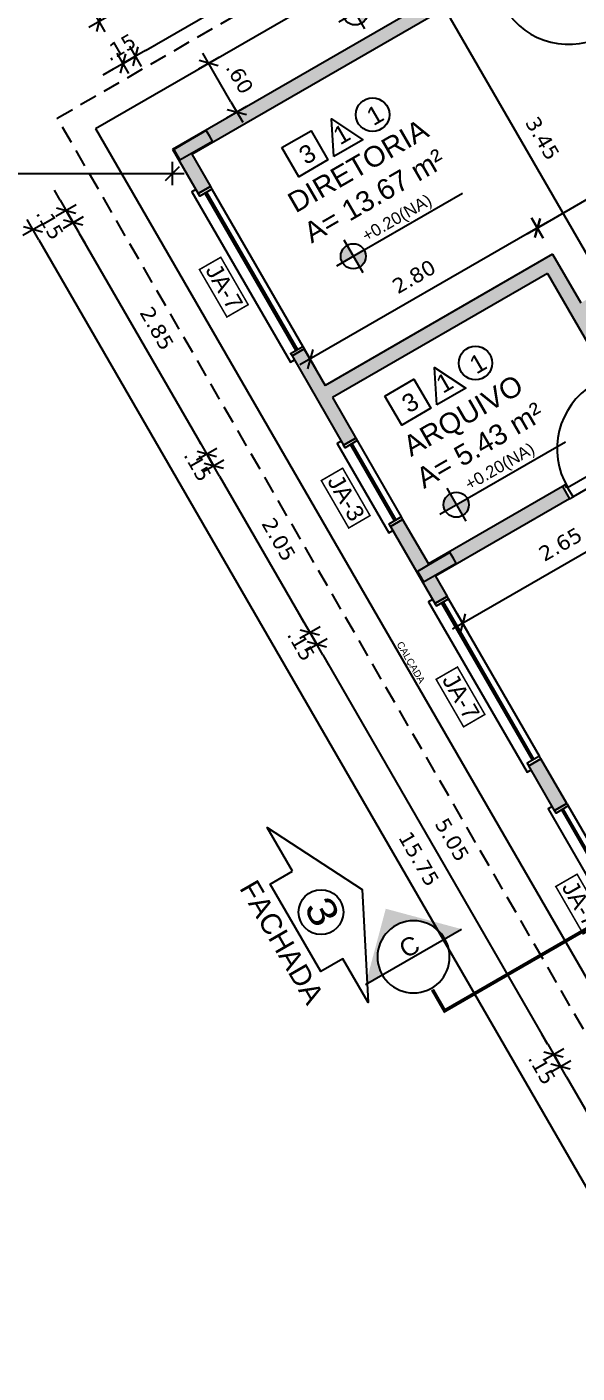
# Model space of a CAD drawing. Header units: millimetres. Extents: x 276 to 399, y 18 to 110.
# Drawn here: x 319.79 to 325.66, y 64.78 to 79.15 of the extents above; entities that cross this region are included whole.
import ezdxf

# ---------------------------------------------------------------- set-up
doc = ezdxf.new("R2010")
doc.units = ezdxf.units.MM
doc.header["$LTSCALE"] = 0.005
doc.header["$PDMODE"] = 3
for name, pattern in [('DASHDOT', [25.4, 12.7, -6.35, 0, -6.35]), ('HIDDEN', [9.525, 6.35, -3.175]), ('TRACEJADO_G', [0.375, 0.25, -0.125])]:
    doc.linetypes.add(name, pattern=pattern)
doc.layers.get('0').update_dxf_attribs({"linetype": 'CONTINUOUS'})
doc.layers.get('Defpoints').update_dxf_attribs({"linetype": 'CONTINUOUS'})
for name, color, linetype in [('A-PARED', 5, 'CONTINUOUS'), ('A-PAREDE', 5, 'CONTINUOUS'), ('A-PISOS-CTEL', 2, 'TRACEJADO_G'), ('A-PORTA', 3, 'CONTINUOUS'), ('A-SOLEIRA', 251, 'CONTINUOUS'), ('AR-TXT', 1, 'CONTINUOUS'), ('AR-VEGETAÇÃO_árvores', 96, 'HIDDEN'), ('ARQ-CTA-1_100', 1, 'CONTINUOUS'), ('ARQ-ESQ-VISTA1', 2, 'CONTINUOUS'), ('ARQ-PISO-005', 13, 'CONTINUOUS'), ('ARQ-SMB-1_075', 1, 'CONTINUOUS'), ('ARQ-SMB-1_100', 1, 'CONTINUOUS'), ('ARQ-TXT-1_050', 2, 'CONTINUOUS'), ('ARQ-TXT-1_100', 2, 'CONTINUOUS')]:
    doc.layers.add(name, color=color, linetype=linetype)
doc.styles.add('A20', font='arial.ttf', dxfattribs={"height": 0.2})
doc.styles.add('A26', font='arial.ttf', dxfattribs={"height": 0.26})
doc.styles.add('ESC-50-A20', font='arial.ttf', dxfattribs={"height": 0.1})
doc.styles.add('FNDE Texto Cota 0100', font='verdana.ttf', dxfattribs={"height": 0.16})
doc.dimstyles.new('FNDE 1-0100', dxfattribs={"dimscale": 2.5, "dimtxt": 0.16, "dimasz": 0.05, "dimexe": 0.15, "dimexo": 0.15, "dimgap": 0.05, "dimtad": 1, "dimzin": 4, "dimdsep": 46, "dimtxsty": 'FNDE Texto Cota 0100', "dimblk": 'tic', "dimcen": 0.15, "dimdle": 0.15, "dimse1": 1, "dimse2": 1, "dimclrd": 251, "dimclre": 251, "dimclrt": 256, "dimaunit": 1, "dimadec": 3, "dimazin": 0, "dimtfac": 1, "dimtix": 1, "dimtmove": 2, "dimatfit": 3, "dimldrblk": 'tic', "dimfxl": 0.15, "dimtvp": 1, "dimtolj": 1, "dimtzin": 0, "dimarcsym": 0})

# ---------------------------------------------------------------- blocks, each defined once
blk = doc.blocks.new('tic')
at = {"color": 251}
for p, q in [((-1, 0), (1, 0)), ((0, -1), (0, 1))]:
    blk.add_line(p, q, dxfattribs=at)
blk.add_line((-0.6, -0.6), (0.6, 0.6))
blk = doc.blocks.new('*D27')
at = {"layer": 'ARQ-CTA-1_100', "color": 251, "lineweight": -2, "ltscale": 0.1, "transparency": 16777216}
blk.add_line((325.907, 76.468), (324.307, 79.239), dxfattribs=at)
at = {"layer": 'Defpoints', "color": 0, "ltscale": 0.1, "transparency": 16777216}
for p in [(324.245, 79.348), (324.399, 79.437, -1.89), (326.124, 76.449, -1.89)]:
    blk.add_point(p, dxfattribs=at)
at = {"layer": 'ARQ-CTA-1_100', "color": 251, "lineweight": -2, "ltscale": 0.1, "transparency": 16777216, "xscale": 0.125, "yscale": 0.125, "zscale": 0.125}
for p, rotation in [((324.245, 79.348), 120.0000000000226), ((325.97, 76.36), 300.0000000000226)]:
    blk.add_blockref('tic', p, dxfattribs=dict(at, rotation=rotation))
at = {"layer": 'ARQ-CTA-1_100', "ltscale": 0.1, "transparency": 16777216, "insert": (325.288, 77.958), "char_height": 0.16, "attachment_point": 5, "rotation": 300, "style": 'FNDE Texto Cota 0100'}
blk.add_mtext('\\A1;3.45', dxfattribs=at)
blk = doc.blocks.new('*D28')
at = {"layer": 'ARQ-CTA-1_100', "color": 251, "lineweight": -2, "ltscale": 0.1, "transparency": 16777216}
for p, q in [((326.555, 77.764), (326.485, 77.724)), ((325.342, 77.064), (325.875, 77.372))]:
    blk.add_line(p, q, dxfattribs=at)
at = {"layer": 'Defpoints', "color": 0, "ltscale": 0.1, "transparency": 16777216}
for p in [(326.565, 77.997, -1.89), (325.234, 77.002), (325.396, 76.721, -1.89)]:
    blk.add_point(p, dxfattribs=at)
at = {"layer": 'ARQ-CTA-1_100', "color": 251, "lineweight": -2, "ltscale": 0.1, "transparency": 16777216, "xscale": 0.125, "yscale": 0.125, "zscale": 0.125}
for p, rotation in [((326.663, 77.827), 30.00000000001956), ((325.234, 77.002), 210.0000000000196)]:
    blk.add_blockref('tic', p, dxfattribs=dict(at, rotation=rotation))
at = {"layer": 'ARQ-CTA-1_100', "ltscale": 0.1, "transparency": 16777216, "insert": (326.18, 77.548), "char_height": 0.16, "attachment_point": 5, "rotation": 30, "style": 'FNDE Texto Cota 0100'}
blk.add_mtext('\\A1;1.65', dxfattribs=at)
blk = doc.blocks.new('*D29')
at = {"layer": 'ARQ-CTA-1_100', "color": 251, "lineweight": -2, "ltscale": 0.1, "transparency": 16777216}
blk.add_line((325.126, 76.939), (322.917, 75.664), dxfattribs=at)
at = {"layer": 'Defpoints', "color": 0, "ltscale": 0.1, "transparency": 16777216}
for p in [(325.396, 76.721, -1.89), (322.809, 75.602), (322.971, 75.321, -1.89)]:
    blk.add_point(p, dxfattribs=at)
at = {"layer": 'ARQ-CTA-1_100', "color": 251, "lineweight": -2, "ltscale": 0.1, "transparency": 16777216, "xscale": 0.125, "yscale": 0.125, "zscale": 0.125}
for p, rotation in [((325.234, 77.002), 30.00000000001956), ((322.809, 75.602), 210.0000000000196)]:
    blk.add_blockref('tic', p, dxfattribs=dict(at, rotation=rotation))
at = {"layer": 'ARQ-CTA-1_100', "ltscale": 0.1, "transparency": 16777216, "insert": (323.917, 76.482), "char_height": 0.16, "attachment_point": 5, "rotation": 30, "style": 'FNDE Texto Cota 0100'}
blk.add_mtext('\\A1;2.80', dxfattribs=at)
blk = doc.blocks.new('*D30')
at = {"layer": 'ARQ-CTA-1_100', "color": 251, "lineweight": -2, "ltscale": 0.1, "transparency": 16777216}
for p, q in [((321.052, 78.895), (321.16, 78.958)), ((320.814, 78.758), (320.944, 78.833)), ((320.706, 78.695), (320.597, 78.633))]:
    blk.add_line(p, q, dxfattribs=at)
at = {"layer": 'Defpoints', "color": 0, "ltscale": 0.1, "transparency": 16777216}
for p in [(320.944, 78.833), (321.341, 77.844, -1.89), (321.546, 77.789, -1.89)]:
    blk.add_point(p, dxfattribs=at)
at = {"layer": 'ARQ-CTA-1_100', "color": 251, "lineweight": -2, "ltscale": 0.1, "transparency": 16777216, "xscale": 0.125, "yscale": 0.125, "zscale": 0.125}
for p, rotation in [((320.814, 78.758), 30.00000000001956), ((320.944, 78.833), 210.0000000000196)]:
    blk.add_blockref('tic', p, dxfattribs=dict(at, rotation=rotation))
at = {"layer": 'ARQ-CTA-1_100', "ltscale": 0.1, "transparency": 16777216, "insert": (320.78, 78.931), "char_height": 0.16, "attachment_point": 5, "rotation": 30, "style": 'FNDE Texto Cota 0100'}
blk.add_mtext('\\A1;.15', dxfattribs=at)
blk = doc.blocks.new('*D31')
at = {"layer": 'ARQ-CTA-1_100', "color": 251, "lineweight": -2, "ltscale": 0.1, "transparency": 16777216}
blk.add_line((321.052, 78.895), (324.689, 80.995), dxfattribs=at)
at = {"layer": 'Defpoints', "color": 0, "ltscale": 0.1, "transparency": 16777216}
for p in [(324.797, 81.058), (325.4, 80.014, -1.89), (321.546, 77.789, -1.89)]:
    blk.add_point(p, dxfattribs=at)
at = {"layer": 'ARQ-CTA-1_100', "color": 251, "lineweight": -2, "ltscale": 0.1, "transparency": 16777216, "xscale": 0.125, "yscale": 0.125, "zscale": 0.125}
for p, rotation in [((324.797, 81.058), 30.00000000001956), ((320.944, 78.833), 210.0000000000196)]:
    blk.add_blockref('tic', p, dxfattribs=dict(at, rotation=rotation))
at = {"layer": 'ARQ-CTA-1_100', "ltscale": 0.1, "transparency": 16777216, "insert": (322.767, 80.124), "char_height": 0.16, "attachment_point": 5, "rotation": 30, "style": 'FNDE Texto Cota 0100'}
blk.add_mtext('\\A1;4.45', dxfattribs=at)
blk = doc.blocks.new('*D35')
at = {"layer": 'ARQ-CTA-1_100', "color": 251, "lineweight": -2, "ltscale": 0.1, "transparency": 16777216}
blk.add_line((320.665, 79.264), (325.905, 82.289), dxfattribs=at)
at = {"layer": 'Defpoints', "color": 0, "ltscale": 0.1, "transparency": 16777216}
for p in [(326.013, 82.352), (326.804, 80.981, -1.89), (321.349, 77.831, -1.89)]:
    blk.add_point(p, dxfattribs=at)
at = {"layer": 'ARQ-CTA-1_100', "color": 251, "lineweight": -2, "ltscale": 0.1, "transparency": 16777216, "xscale": 0.125, "yscale": 0.125, "zscale": 0.125}
for p, rotation in [((326.013, 82.352), 30.00000000001956), ((320.557, 79.202), 210.0000000000196)]:
    blk.add_blockref('tic', p, dxfattribs=dict(at, rotation=rotation))
at = {"layer": 'ARQ-CTA-1_100', "ltscale": 0.1, "transparency": 16777216, "insert": (323.181, 80.957), "char_height": 0.16, "attachment_point": 5, "rotation": 30, "style": 'FNDE Texto Cota 0100'}
blk.add_mtext('\\A1;6.30', dxfattribs=at)
blk = doc.blocks.new('*D36')
at = {"layer": 'ARQ-CTA-1_100', "color": 251, "lineweight": -2, "ltscale": 0.1, "transparency": 16777216}
blk.add_line((326.623, 74.045), (324.545, 72.845), dxfattribs=at)
at = {"layer": 'Defpoints', "color": 0, "ltscale": 0.1, "transparency": 16777216}
for p in [(326.441, 74.611, -1.89), (324.146, 73.286, -1.89), (324.436, 72.783)]:
    blk.add_point(p, dxfattribs=at)
at = {"layer": 'ARQ-CTA-1_100', "color": 251, "lineweight": -2, "ltscale": 0.1, "transparency": 16777216, "xscale": 0.125, "yscale": 0.125, "zscale": 0.125}
for p, rotation in [((326.731, 74.108), 30.00000000001956), ((324.436, 72.783), 210.0000000000196)]:
    blk.add_blockref('tic', p, dxfattribs=dict(at, rotation=rotation))
at = {"layer": 'ARQ-CTA-1_100', "ltscale": 0.1, "transparency": 16777216, "insert": (325.48, 73.626), "char_height": 0.16, "attachment_point": 5, "rotation": 30, "style": 'FNDE Texto Cota 0100'}
blk.add_mtext('\\A1;2.65', dxfattribs=at)
blk = doc.blocks.new('*D38')
at = {"layer": 'ARQ-CTA-1_100', "color": 251, "lineweight": -2, "ltscale": 0.1, "transparency": 16777216}
for p, q in [((320.143, 77.297), (320.081, 77.405)), ((320.206, 77.189), (320.281, 77.059)), ((320.343, 76.951), (320.406, 76.843))]:
    blk.add_line(p, q, dxfattribs=at)
at = {"layer": 'Defpoints', "color": 0, "ltscale": 0.1, "transparency": 16777216}
for p in [(321.341, 77.844, -1.89), (321.416, 77.714, -1.89), (320.281, 77.059)]:
    blk.add_point(p, dxfattribs=at)
at = {"layer": 'ARQ-CTA-1_100', "color": 251, "lineweight": -2, "ltscale": 0.1, "transparency": 16777216, "xscale": 0.125, "yscale": 0.125, "zscale": 0.125}
for p, rotation in [((320.206, 77.189), 300.0000000000226), ((320.281, 77.059), 120.0000000000226)]:
    blk.add_blockref('tic', p, dxfattribs=dict(at, rotation=rotation))
at = {"layer": 'ARQ-CTA-1_100', "ltscale": 0.1, "transparency": 16777216, "insert": (320.033, 77.047), "char_height": 0.16, "attachment_point": 5, "rotation": 300, "style": 'FNDE Texto Cota 0100'}
blk.add_mtext('\\A1;.15', dxfattribs=at)
blk = doc.blocks.new('*D39')
at = {"layer": 'ARQ-CTA-1_100', "color": 251, "lineweight": -2, "ltscale": 0.1, "transparency": 16777216}
blk.add_line((320.343, 76.951), (321.643, 74.699), dxfattribs=at)
at = {"layer": 'Defpoints', "color": 0, "ltscale": 0.1, "transparency": 16777216}
for p in [(321.248, 77.617, -1.89), (322.971, 75.321, -1.89), (321.706, 74.591)]:
    blk.add_point(p, dxfattribs=at)
at = {"layer": 'ARQ-CTA-1_100', "color": 251, "lineweight": -2, "ltscale": 0.1, "transparency": 16777216, "xscale": 0.125, "yscale": 0.125, "zscale": 0.125}
for p, rotation in [((320.281, 77.059), 120.0000000000226), ((321.706, 74.591), 300.0000000000226)]:
    blk.add_blockref('tic', p, dxfattribs=dict(at, rotation=rotation))
at = {"layer": 'ARQ-CTA-1_100', "ltscale": 0.1, "transparency": 16777216, "insert": (321.174, 75.929), "char_height": 0.16, "attachment_point": 5, "rotation": 300, "style": 'FNDE Texto Cota 0100'}
blk.add_mtext('\\A1;2.85', dxfattribs=at)
blk = doc.blocks.new('*D40')
at = {"layer": 'ARQ-CTA-1_100', "color": 251, "lineweight": -2, "ltscale": 0.1, "transparency": 16777216}
for p, q in [((321.643, 74.699), (321.581, 74.807)), ((321.706, 74.591), (321.781, 74.461)), ((321.843, 74.353), (321.906, 74.244))]:
    blk.add_line(p, q, dxfattribs=at)
at = {"layer": 'Defpoints', "color": 0, "ltscale": 0.1, "transparency": 16777216}
for p in [(322.803, 75.224, -1.89), (323.046, 75.191, -1.89), (321.781, 74.461)]:
    blk.add_point(p, dxfattribs=at)
at = {"layer": 'ARQ-CTA-1_100', "color": 251, "lineweight": -2, "ltscale": 0.1, "transparency": 16777216, "xscale": 0.125, "yscale": 0.125, "zscale": 0.125}
for p, rotation in [((321.706, 74.591), 300.0000000000226), ((321.781, 74.461), 120.0000000000226)]:
    blk.add_blockref('tic', p, dxfattribs=dict(at, rotation=rotation))
at = {"layer": 'ARQ-CTA-1_100', "ltscale": 0.1, "transparency": 16777216, "insert": (321.609, 74.467), "char_height": 0.16, "attachment_point": 5, "rotation": 300, "style": 'FNDE Texto Cota 0100'}
blk.add_mtext('\\A1;.15', dxfattribs=at)
blk = doc.blocks.new('*D41')
at = {"layer": 'ARQ-CTA-1_100', "color": 251, "lineweight": -2, "ltscale": 0.1, "transparency": 16777216}
blk.add_line((321.843, 74.353), (322.743, 72.794), dxfattribs=at)
at = {"layer": 'Defpoints', "color": 0, "ltscale": 0.1, "transparency": 16777216}
for p in [(322.878, 75.094, -1.89), (323.941, 73.341, -1.89), (322.806, 72.686)]:
    blk.add_point(p, dxfattribs=at)
at = {"layer": 'ARQ-CTA-1_100', "color": 251, "lineweight": -2, "ltscale": 0.1, "transparency": 16777216, "xscale": 0.125, "yscale": 0.125, "zscale": 0.125}
for p, rotation in [((321.781, 74.461), 120.0000000000226), ((322.806, 72.686), 300.0000000000226)]:
    blk.add_blockref('tic', p, dxfattribs=dict(at, rotation=rotation))
at = {"layer": 'ARQ-CTA-1_100', "ltscale": 0.1, "transparency": 16777216, "insert": (322.474, 73.677), "char_height": 0.16, "attachment_point": 5, "rotation": 300, "style": 'FNDE Texto Cota 0100'}
blk.add_mtext('\\A1;2.05', dxfattribs=at)
blk = doc.blocks.new('*D42')
at = {"layer": 'ARQ-CTA-1_100', "color": 251, "lineweight": -2, "ltscale": 0.1, "transparency": 16777216}
for p, q in [((322.743, 72.794), (322.681, 72.902)), ((322.806, 72.686), (322.881, 72.556)), ((322.943, 72.447), (323.006, 72.339))]:
    blk.add_line(p, q, dxfattribs=at)
at = {"layer": 'Defpoints', "color": 0, "ltscale": 0.1, "transparency": 16777216}
for p in [(323.941, 73.341, -1.89), (324.016, 73.211, -1.89), (322.881, 72.556)]:
    blk.add_point(p, dxfattribs=at)
at = {"layer": 'ARQ-CTA-1_100', "color": 251, "lineweight": -2, "ltscale": 0.1, "transparency": 16777216, "xscale": 0.125, "yscale": 0.125, "zscale": 0.125}
for p, rotation in [((322.806, 72.686), 300.0000000000226), ((322.881, 72.556), 120.0000000000226)]:
    blk.add_blockref('tic', p, dxfattribs=dict(at, rotation=rotation))
at = {"layer": 'ARQ-CTA-1_100', "ltscale": 0.1, "transparency": 16777216, "insert": (322.713, 72.551), "char_height": 0.16, "attachment_point": 5, "rotation": 300, "style": 'FNDE Texto Cota 0100'}
blk.add_mtext('\\A1;.15', dxfattribs=at)
blk = doc.blocks.new('*D43')
at = {"layer": 'ARQ-CTA-1_100', "color": 251, "lineweight": -2, "ltscale": 0.1, "transparency": 16777216}
blk.add_line((322.943, 72.447), (325.343, 68.291), dxfattribs=at)
at = {"layer": 'Defpoints', "color": 0, "ltscale": 0.1, "transparency": 16777216}
for p in [(323.848, 73.114, -1.89), (326.541, 68.838, -1.89), (325.406, 68.182)]:
    blk.add_point(p, dxfattribs=at)
at = {"layer": 'ARQ-CTA-1_100', "color": 251, "lineweight": -2, "ltscale": 0.1, "transparency": 16777216, "xscale": 0.125, "yscale": 0.125, "zscale": 0.125}
for p, rotation in [((322.881, 72.556), 120.0000000000226), ((325.406, 68.182), 300.0000000000226)]:
    blk.add_blockref('tic', p, dxfattribs=dict(at, rotation=rotation))
at = {"layer": 'ARQ-CTA-1_100', "ltscale": 0.1, "transparency": 16777216, "insert": (324.324, 70.473), "char_height": 0.16, "attachment_point": 5, "rotation": 300, "style": 'FNDE Texto Cota 0100'}
blk.add_mtext('\\A1;5.05', dxfattribs=at)
blk = doc.blocks.new('*D44')
at = {"layer": 'ARQ-CTA-1_100', "color": 251, "lineweight": -2, "ltscale": 0.1, "transparency": 16777216}
for p, q in [((325.343, 68.291), (325.281, 68.399)), ((325.406, 68.182), (325.481, 68.052)), ((325.543, 67.944), (325.606, 67.836))]:
    blk.add_line(p, q, dxfattribs=at)
at = {"layer": 'Defpoints', "color": 0, "ltscale": 0.1, "transparency": 16777216}
for p in [(326.541, 68.838, -1.89), (326.616, 68.708, -1.89), (325.481, 68.052)]:
    blk.add_point(p, dxfattribs=at)
at = {"layer": 'ARQ-CTA-1_100', "color": 251, "lineweight": -2, "ltscale": 0.1, "transparency": 16777216, "xscale": 0.125, "yscale": 0.125, "zscale": 0.125}
for p, rotation in [((325.406, 68.182), 300.0000000000226), ((325.481, 68.052), 120.0000000000226)]:
    blk.add_blockref('tic', p, dxfattribs=dict(at, rotation=rotation))
at = {"layer": 'ARQ-CTA-1_100', "ltscale": 0.1, "transparency": 16777216, "insert": (325.282, 68.03), "char_height": 0.16, "attachment_point": 5, "rotation": 300, "style": 'FNDE Texto Cota 0100'}
blk.add_mtext('\\A1;.15', dxfattribs=at)
blk = doc.blocks.new('*D45')
at = {"layer": 'ARQ-CTA-1_100', "color": 251, "lineweight": -2, "ltscale": 0.1, "transparency": 16777216}
blk.add_line((325.543, 67.944), (326.243, 66.732), dxfattribs=at)
at = {"layer": 'Defpoints', "color": 0, "ltscale": 0.1, "transparency": 16777216}
for p in [(326.448, 68.611, -1.89), (327.571, 67.354, -1.89), (326.306, 66.623)]:
    blk.add_point(p, dxfattribs=at)
at = {"layer": 'ARQ-CTA-1_100', "color": 251, "lineweight": -2, "ltscale": 0.1, "transparency": 16777216, "xscale": 0.125, "yscale": 0.125, "zscale": 0.125}
for p, rotation in [((325.481, 68.052), 120.0000000000226), ((326.306, 66.623), 300.0000000000226)]:
    blk.add_blockref('tic', p, dxfattribs=dict(at, rotation=rotation))
at = {"layer": 'ARQ-CTA-1_100', "ltscale": 0.1, "transparency": 16777216, "insert": (326.074, 67.442), "char_height": 0.16, "attachment_point": 5, "rotation": 300, "style": 'FNDE Texto Cota 0100'}
blk.add_mtext('\\A1;1.65', dxfattribs=at)
blk = doc.blocks.new('*D49')
at = {"layer": 'ARQ-CTA-1_100', "color": 251, "lineweight": -2, "ltscale": 0.1, "transparency": 16777216}
for p, q in [((327.607, 75.942), (327.285, 75.756)), ((326.394, 75.242), (326.675, 75.403))]:
    blk.add_line(p, q, dxfattribs=at)
at = {"layer": 'Defpoints', "color": 0, "ltscale": 0.1, "transparency": 16777216}
for p in [(325.603, 76.362, -1.89), (327.634, 76.144, -1.89), (326.286, 75.179)]:
    blk.add_point(p, dxfattribs=at)
at = {"layer": 'ARQ-CTA-1_100', "color": 251, "lineweight": -2, "ltscale": 0.1, "transparency": 16777216, "xscale": 0.125, "yscale": 0.125, "zscale": 0.125}
for p, rotation in [((327.715, 76.004), 30.00000000001956), ((326.286, 75.179), 210.0000000000196)]:
    blk.add_blockref('tic', p, dxfattribs=dict(at, rotation=rotation))
at = {"layer": 'ARQ-CTA-1_100', "ltscale": 0.1, "transparency": 16777216, "insert": (326.98, 75.58), "char_height": 0.16, "attachment_point": 5, "rotation": 30, "style": 'FNDE Texto Cota 0100'}
blk.add_mtext('\\A1;1.65', dxfattribs=at)
blk = doc.blocks.new('*D53')
at = {"layer": 'ARQ-CTA-1_100', "color": 251, "lineweight": -2, "ltscale": 0.1, "transparency": 16777216}
blk.add_line((319.914, 76.876), (327.664, 63.453), dxfattribs=at)
at = {"layer": 'Defpoints', "color": 0, "ltscale": 0.1, "transparency": 16777216}
for p in [(321.341, 77.844, -1.89), (328.978, 64.067), (327.727, 63.345)]:
    blk.add_point(p, dxfattribs=at)
at = {"layer": 'ARQ-CTA-1_100', "color": 251, "lineweight": -2, "ltscale": 0.1, "transparency": 16777216, "xscale": 0.125, "yscale": 0.125, "zscale": 0.125}
for p, rotation in [((319.852, 76.985), 120.0000000000226), ((327.727, 63.345), 300.0000000000226)]:
    blk.add_blockref('tic', p, dxfattribs=dict(at, rotation=rotation))
at = {"layer": 'ARQ-CTA-1_100', "ltscale": 0.1, "transparency": 16777216, "insert": (323.969, 70.268), "char_height": 0.16, "attachment_point": 5, "rotation": 300, "style": 'FNDE Texto Cota 0100'}
blk.add_mtext('\\A1;15.75', dxfattribs=at)
blk = doc.blocks.new('*D55')
at = {"layer": 'ARQ-CTA-1_100', "color": 251, "lineweight": -2, "ltscale": 0.1, "transparency": 16777216}
blk.add_line((321.964, 78.349), (321.789, 78.652), dxfattribs=at)
at = {"layer": 'Defpoints', "color": 0, "ltscale": 0.1, "transparency": 16777216}
for p in [(322.201, 79.034, -1.89), (321.727, 78.76), (322.501, 78.514, -1.89)]:
    blk.add_point(p, dxfattribs=at)
at = {"layer": 'ARQ-CTA-1_100', "color": 251, "lineweight": -2, "ltscale": 0.1, "transparency": 16777216, "xscale": 0.125, "yscale": 0.125, "zscale": 0.125}
for p, rotation in [((321.727, 78.76), 120.0000000000226), ((322.027, 78.24), 300.0000000000226)]:
    blk.add_blockref('tic', p, dxfattribs=dict(at, rotation=rotation))
at = {"layer": 'ARQ-CTA-1_100', "ltscale": 0.1, "transparency": 16777216, "insert": (322.057, 78.604), "char_height": 0.16, "attachment_point": 5, "rotation": 300, "style": 'FNDE Texto Cota 0100'}
blk.add_mtext('\\A1;.60', dxfattribs=at)
blk = doc.blocks.new('FNDE-Ind Corte-1_100')
blk.add_hatch(color=251).paths.add_polyline_path([(241.999, -2.386), (242.214, -2.386, -1), (243.014, -2.386), (243.229, -2.386), (242.614, -1.77)])
at = {"color": 251, "linetype": 'Continuous'}
blk.add_line((243.229, -2.386), (241.999, -2.386), dxfattribs=at)
blk.add_circle((242.614, -2.386), 0.4, dxfattribs=at)
blk = doc.blocks.new('FNDE-Nível Planta-1_100')
at = {"linetype": 'Continuous', "ltscale": 0.5}
h = blk.add_hatch(color=1, dxfattribs=at)
h.paths.add_polyline_path([(135.657, 7.813), (135.657, 7.981, 0.414214), (135.489, 7.813)])
h.paths.add_polyline_path([(135.657, 7.813), (135.657, 7.645, 0.414214), (135.825, 7.813)])
at = {"color": 1}
for p, q in [((135.657, 8.065), (135.657, 7.561)), ((135.405, 7.813), (135.825, 7.813)), ((135.825, 7.813), (137.338, 7.813))]:
    blk.add_line(p, q, dxfattribs=at)
blk.add_circle((135.657, 7.813), 0.168, dxfattribs=at)
blk = doc.blocks.new('*D174')
at = {"layer": 'ARQ-CTA-1_100', "color": 251, "lineweight": -2, "transparency": 16777216}
blk.add_line((294.355, 77.582), (321.216, 77.582), dxfattribs=at)
at = {"layer": 'Defpoints', "color": 0, "transparency": 16777216}
for p in [(321.341, 77.844), (294.23, 77.582), (321.341, 77.582)]:
    blk.add_point(p, dxfattribs=at)
at = {"layer": 'ARQ-CTA-1_100', "color": 251, "lineweight": -2, "transparency": 16777216, "xscale": 0.125, "yscale": 0.125, "zscale": 0.125, "rotation": 180}
blk.add_blockref('tic', (294.23, 77.582), dxfattribs=at)
at = {"layer": 'ARQ-CTA-1_100', "color": 251, "lineweight": -2, "transparency": 16777216, "xscale": 0.125, "yscale": 0.125, "zscale": 0.125}
blk.add_blockref('tic', (321.341, 77.582), dxfattribs=at)
at = {"layer": 'ARQ-CTA-1_100', "transparency": 16777216, "insert": (307.786, 77.789), "char_height": 0.16, "attachment_point": 5, "style": 'FNDE Texto Cota 0100'}
blk.add_mtext('\\A1;27.11', dxfattribs=at)

msp = doc.modelspace()

# ---------------------------------------------------------------- hatches: boundary and pattern name
at = {"layer": 'AR-VEGETAÇÃO_árvores'}
h = msp.add_hatch(color=253, dxfattribs=at)
h.dxf.hatch_style = 1
h.paths.add_polyline_path([(321.546, 77.789), (325.4, 80.014), (325.525, 79.798), (325.655, 79.873), (325.455, 80.219), (321.341, 77.844), (321.616, 77.368), (321.746, 77.443)])
h.paths.add_polyline_path([(321.42, 77.728), (321.387, 77.784), (321.355, 77.841), (321.528, 77.941), (321.701, 78.041), (321.734, 77.984), (321.766, 77.928), (321.593, 77.828)], flags=16)
h.paths.add_polyline_path([(325.17, 79.893), (325.137, 79.949), (325.105, 80.006), (325.278, 80.106), (325.451, 80.206), (325.483, 80.149), (325.516, 80.093), (325.343, 79.993)], flags=16)
h.paths.add_polyline_path([(321.766, 77.928), (321.734, 77.984), (321.701, 78.041), (321.528, 77.941), (321.355, 77.841), (321.387, 77.784), (321.42, 77.728), (321.593, 77.828)], flags=16)
h.paths.add_polyline_path([(325.516, 80.093), (325.483, 80.149), (325.451, 80.206), (325.278, 80.106), (325.105, 80.006), (325.137, 79.949), (325.17, 79.893), (325.343, 79.993)], flags=0)
h = msp.add_hatch(color=253, dxfattribs=at)
h.dxf.hatch_style = 1
h.paths.add_polyline_path([(329.04, 74.01), (328.91, 73.935), (328.8, 74.126), (327.241, 73.226), (326.441, 74.611), (326.354, 74.561), (326.279, 74.691), (326.366, 74.741), (325.341, 76.516), (323.046, 75.191), (323.296, 74.758), (323.166, 74.683), (322.616, 75.636), (322.746, 75.711), (322.971, 75.321), (325.396, 76.721), (325.696, 76.202), (327.125, 77.027), (326.825, 77.546), (326.955, 77.621), (327.38, 76.885), (327.25, 76.81), (327.2, 76.897), (325.771, 76.072), (326.496, 74.816), (327.925, 75.641), (327.7, 76.031), (327.83, 76.106), (328.355, 75.196), (328.225, 75.121), (328, 75.511), (326.571, 74.686), (327.296, 73.43), (328.725, 74.255), (328.675, 74.342), (328.805, 74.417)])
h = msp.add_hatch(color=253, dxfattribs=at)
h.dxf.hatch_style = 1
h.paths.add_polyline_path([(323.666, 73.817), (323.796, 73.892), (324.071, 73.416), (325.5, 74.241), (325.575, 74.111), (324.146, 73.286), (324.271, 73.07), (324.142, 72.992)])
h = msp.add_hatch(color=253, dxfattribs=at)
h.dxf.hatch_style = 1
h.paths.add_polyline_path([(325.271, 71.338), (325.141, 71.263), (325.417, 70.784), (325.547, 70.859)])

# ---------------------------------------------------------------- linework, layer by layer
at = {"layer": 'A-PARED'}
for p, q in [((321.341, 77.844), (325.455, 80.219)), ((321.546, 77.789), (325.4, 80.014)), ((321.341, 77.844), (321.616, 77.368)), ((321.546, 77.789), (321.746, 77.443)), ((325.396, 76.721), (322.971, 75.321)), ((325.396, 76.721), (325.696, 76.202)), ((325.341, 76.516), (323.046, 75.191)), ((325.341, 76.516), (325.603, 76.062)), ((325.603, 76.062), (326.366, 74.741)), ((322.616, 75.636), (323.166, 74.683, -0.848)), ((322.747, 75.71, 1.89), (322.971, 75.321)), ((323.046, 75.191), (323.296, 74.758)), ((325.5, 74.241), (324.071, 73.416)), ((325.5, 74.241), (325.575, 74.111)), ((325.575, 74.111), (324.146, 73.286)), ((323.796, 73.892, -0.848), (324.071, 73.416)), ((323.666, 73.817, -0.848), (324.142, 72.992)), ((324.146, 73.286), (324.271, 73.07))]:
    msp.add_line(p, q, dxfattribs=at)
at = {"layer": 'A-PARED', "elevation": -10.179}
for points in [[(321.355, 77.841), (321.387, 77.784), (321.42, 77.728), (321.593, 77.828), (321.766, 77.928), (321.734, 77.984), (321.701, 78.041), (321.528, 77.941), (321.355, 77.841)], [(324.366, 73.425), (324.334, 73.481), (324.301, 73.537), (324.128, 73.437), (323.955, 73.337), (323.987, 73.281), (324.02, 73.225), (324.193, 73.325), (324.366, 73.425)]]:
    msp.add_lwpolyline(points, close=True, dxfattribs=at)
at = {"layer": 'A-PAREDE'}
for p, q in [((321.746, 77.443), (321.616, 77.368)), ((321.616, 77.368), (321.746, 77.443)), ((321.746, 77.443), (321.616, 77.368)), ((322.746, 75.711), (322.616, 75.636)), ((322.616, 75.636), (322.746, 75.711)), ((322.746, 75.711), (322.616, 75.636)), ((323.166, 74.683, -0.848), (323.296, 74.758, -0.848)), ((323.296, 74.758, -0.848), (323.166, 74.683, -0.848)), ((323.666, 73.817, -0.848), (323.796, 73.892, -0.848)), ((323.796, 73.892, -0.848), (323.666, 73.817, -0.848)), ((324.271, 73.07), (324.141, 72.995)), ((324.141, 72.995), (324.271, 73.07)), ((324.271, 73.07), (324.141, 72.995)), ((325.271, 71.338), (325.141, 71.263)), ((325.141, 71.263), (325.271, 71.338)), ((325.271, 71.338), (325.141, 71.263)), ((325.417, 70.784), (325.141, 71.263)), ((325.547, 70.859), (325.271, 71.338)), ((325.547, 70.859), (325.417, 70.784)), ((325.417, 70.784), (325.547, 70.859)), ((325.547, 70.859), (325.417, 70.784))]:
    msp.add_line(p, q, dxfattribs=at)
at = {"layer": 'A-PISOS-CTEL', "color": 1, "linetype": 'TRACEJADO_G', "ltscale": 150}
msp.add_lwpolyline([(320.112, 78.174), (327.126, 82.224), (335.901, 67.025), (328.887, 62.975)], close=True, dxfattribs=at)
at = {"layer": 'A-PORTA', "color": 2}
msp.add_lwpolyline([(325.548, 74.228), (325.53, 74.259), (325.5, 74.241), (325.575, 74.111), (325.614, 74.134), (325.556, 74.233)], close=True, dxfattribs=at)
at = {"layer": 'A-PORTA', "color": 1}
for centre, start, end in [((325.571, 79.765, 0.02), 211.3268, 300.8216), ((326.247, 74.645, 0.02), 121.3268, 210.8216)]:
    msp.add_arc(centre, 0.804, start, end, dxfattribs=at)
at = {"layer": 'A-SOLEIRA'}
msp.add_lwpolyline([(326.258, 74.638), (326.315, 74.539), (325.614, 74.134), (325.556, 74.233)], close=True, dxfattribs=at)
at = {"layer": 'ARQ-ESQ-VISTA1', "color": 2}
for p, q in [((321.687, 77.375), (322.657, 75.695)), ((321.705, 77.385), (322.675, 75.705)), ((323.237, 74.69, -0.848), (323.707, 73.876, -0.848)), ((323.255, 74.7, -0.848), (323.725, 73.886, -0.848)), ((325.182, 71.321), (324.212, 73.001)), ((325.2, 71.331), (324.23, 73.011)), ((325.489, 70.791), (326.459, 69.111)), ((325.506, 70.801), (326.476, 69.121))]:
    msp.add_line(p, q, dxfattribs=at)
at = {"layer": 'ARQ-ESQ-VISTA1', "color": 1}
for p, q in [((321.761, 77.417), (322.731, 75.737)), ((323.311, 74.732, -0.848), (323.781, 73.918, -0.848)), ((325.256, 71.364), (324.286, 73.044)), ((325.562, 70.833), (326.532, 69.153))]:
    msp.add_line(p, q, dxfattribs=at)
at = {"layer": 'ARQ-ESQ-VISTA1', "color": 2}
for points in [[(321.746, 77.443), (321.761, 77.417), (321.631, 77.342), (321.616, 77.368)], [(322.731, 75.737), (322.746, 75.711), (322.616, 75.636), (322.601, 75.662)], [(324.286, 73.044), (324.271, 73.07), (324.141, 72.995), (324.156, 72.969)], [(325.271, 71.338), (325.256, 71.364), (325.126, 71.289), (325.141, 71.263)], [(325.547, 70.859), (325.562, 70.833), (325.432, 70.758), (325.417, 70.784)]]:
    msp.add_lwpolyline(points, close=True, dxfattribs=at)
at = {"layer": 'ARQ-ESQ-VISTA1', "color": 1}
for points in [[(321.591, 77.411), (321.548, 77.386), (322.598, 75.568), (322.641, 75.593)], [(324.116, 73.038), (324.073, 73.013), (325.123, 71.194), (325.166, 71.219)], [(325.392, 70.827), (325.349, 70.802), (326.399, 68.984), (326.442, 69.009)]]:
    msp.add_lwpolyline(points, dxfattribs=at)
at = {"layer": 'ARQ-ESQ-VISTA1', "color": 1, "elevation": -0.848}
msp.add_lwpolyline([(323.14, 74.726), (323.097, 74.701), (323.648, 73.749), (323.691, 73.774)], dxfattribs=at)
at = {"layer": 'ARQ-ESQ-VISTA1', "color": 2, "elevation": -0.848}
for points in [[(323.296, 74.758), (323.311, 74.732), (323.181, 74.657), (323.166, 74.683)], [(323.781, 73.918), (323.796, 73.892), (323.666, 73.817), (323.651, 73.843)]]:
    msp.add_lwpolyline(points, close=True, dxfattribs=at)
at = {"layer": 'ARQ-PISO-005'}
for q in [(326.497, 81.514), (328.996, 63.385)]:
    msp.add_line((320.521, 78.064), q, dxfattribs=at)
at = {"layer": 'ARQ-SMB-1_100'}
for points in [[(323.062, 77.765), (323.038, 78.165), (323.372, 77.944), (323.062, 77.765)], [(324.16, 75.114), (324.136, 75.514), (324.47, 75.293), (324.16, 75.114)]]:
    msp.add_lwpolyline(points, dxfattribs=at)
for points in [[(322.508, 77.859), (322.819, 78.039), (322.998, 77.728), (322.687, 77.549)], [(323.606, 75.208), (323.917, 75.388), (324.096, 75.077), (323.786, 74.898)]]:
    msp.add_lwpolyline(points, close=True, dxfattribs=at)
at = {"layer": 'ARQ-SMB-1_100', "color": 252, "ltscale": 10, "const_width": 0.0167}
for points in [[(321.628, 76.558), (321.921, 76.052), (322.148, 76.183), (321.856, 76.689)], [(324.153, 72.185), (324.446, 71.678), (324.673, 71.81), (324.381, 72.316)], [(325.43, 69.974), (325.722, 69.468), (325.95, 69.599), (325.657, 70.105)]]:
    msp.add_lwpolyline(points, close=True, dxfattribs=at)
at = {"layer": 'ARQ-SMB-1_100', "color": 252, "ltscale": 10, "const_width": 0.0167, "elevation": -0.848}
msp.add_lwpolyline([(322.928, 74.306), (323.221, 73.8), (323.448, 73.932), (323.156, 74.438)], close=True, dxfattribs=at)
at = {"layer": 'ARQ-SMB-1_100', "elevation": 1.89}
msp.add_lwpolyline([(322.62, 70.136), (322.351, 70.602), (323.365, 69.943), (323.429, 68.736), (323.159, 69.202), (322.922, 69.065), (322.383, 69.999), (322.62, 70.136)], dxfattribs=at)
at = {"layer": 'ARQ-SMB-1_100', "color": 251, "linetype": 'DASHDOT', "ltscale": 0.1}
msp.add_lwpolyline([(324.114, 68.873, 0.0385, 0.0385, 0), (324.244, 68.647, 0.0385, 0.0385, 0), (325.912, 69.61, 0, 0, 0)], format="xyseb", dxfattribs=at)
at = {"layer": 'ARQ-SMB-1_100'}
for centre in [(323.475, 78.211), (324.573, 75.56)]:
    msp.add_circle(centre, 0.179, dxfattribs=at)
at = {"layer": 'ARQ-SMB-1_100', "color": 2}
msp.add_circle((322.925, 69.7, 1.89), 0.239, dxfattribs=at)

# ---------------------------------------------------------------- block references
at = {"layer": 'ARQ-SMB-1_100'}
for name, p, xscale, yscale, zscale, rotation in [('FNDE-Nível Planta-1_100', (232.429, 19.627), 0.8, 0.8, 0.8, 30.00000000000656), ('FNDE-Nível Planta-1_100', (232.409, 17.024), 0.8, 0.8, 0.8, 30.00000000001675), ('FNDE-Nível Planta-1_100', (233.507, 14.373), 0.8, 0.8, 0.8, 30.00000000000656), ('FNDE-Ind Corte-1_100', (525.002, 187.974), -0.9625343025600117, 0.9625343025600117, 0.9625343025600117, 30.00000000002028)]:
    msp.add_blockref(name, p, dxfattribs=dict(at, xscale=xscale, yscale=yscale, zscale=zscale, rotation=rotation))

# ---------------------------------------------------------------- texts
at = {"layer": 'AR-TXT', "style": 'ESC-50-A20'}
msp.add_text('CALÇADA', height=0.075, rotation=300, dxfattribs=at).set_placement((323.728, 72.561))
at = {"layer": 'ARQ-SMB-1_075', "style": 'ESC-50-A20'}
for tag, p in [('JA-7', (321.687, 76.552)), ('JA-3', (322.987, 74.301, -0.848)), ('JA-7', (324.212, 72.179)), ('JA-7', (325.488, 69.968))]:
    msp.add_attdef(tag, p, '', height=0.18, rotation=300, dxfattribs=at)
at = {"layer": 'ARQ-SMB-1_100', "color": 2, "style": 'A26', "text_generation_flag": 6, "width": 1.1}
msp.add_text('3', height=0.312, rotation=118.0569, dxfattribs=at).set_placement((322.738, 69.75, 1.89))
at = {"layer": 'ARQ-SMB-1_100', "style": 'ESC-50-A20'}
for p in [(323.41, 76.85), (324.508, 74.198)]:
    msp.add_attdef('+0.20(NA)', p, 'NA', height=0.128, rotation=30, dxfattribs=at)
at = {"layer": 'ARQ-TXT-1_050', "style": 'ESC-50-A20'}
for s, width, gutter_width, insert, char_height, attachment_point, rotation in [('\\pi0.91198;DIRETORIA  \\P\\pi0.89834;A= 13.67 m²', 3.27851, 1, (321.755, 76.889), 0.21845, 1, 30), ('\\pi1.0344;ARQUIVO  \\P\\pi0.98321;A= 5.43 m²', 3.27851, 1, (322.88, 74.228), 0.21845, 1, 30), ('FACHADA', 0.79085, 0.5, (322.046, 69.956, 1.89), 0.2185, 7, 300)]:
    msp.add_mtext_dynamic_manual_height_columns(s, width=width, gutter_width=gutter_width, heights=[0], dxfattribs=dict(at, insert=insert, char_height=char_height, attachment_point=attachment_point, rotation=rotation))
at = {"layer": 'ARQ-TXT-1_100', "char_height": 0.192, "width": 0.138, "attachment_point": 1, "rotation": 30, "style": 'A20'}
for s, insert in [('1', (323.388, 78.253)), ('1', (323.032, 78.048)), ('3', (322.666, 77.837)), ('1', (324.486, 75.602)), ('1', (324.13, 75.397)), ('3', (323.764, 75.186))]:
    msp.add_mtext(s, dxfattribs=dict(at, insert=insert))
at = {"layer": 'ARQ-TXT-1_100', "extrusion": (0, 0, -1), "insert": (323.831, 69.201), "char_height": 0.193, "width": 8.20866, "attachment_point": 1, "text_direction": (0.866025, 0.5, 0), "style": 'ESC-50-A20'}
msp.add_mtext('C', dxfattribs=at)

# ---------------------------------------------------------------- dimensions: what is measured, and where the dimension line sits
at = {"layer": 'ARQ-CTA-1_100', "ltscale": 0.1}
for base, p1, p2, text, picture, middle in [((326.013, 82.352, 1.89), (321.349, 77.831), (326.804, 80.981), '6.30', '*D35', (323.181, 80.957, 1.89)), ((322.809, 75.602, 1.89), (325.396, 76.721), (322.971, 75.321), '2.80', '*D29', (323.917, 76.482, 1.89))]:
    dim = msp.add_linear_dim(base=base, p1=p1, p2=p2, angle=30, text=text, dimstyle='FNDE 1-0100', dxfattribs=at)
    dim.commit()
    dim.dimension.update_dxf_attribs({"geometry": picture, "text_midpoint": middle})
for base, p1, p2, angle, picture, middle in [((324.797, 81.058, 1.89), (321.546, 77.789), (325.4, 80.014), 30, '*D31', (322.767, 80.124, 1.89)), ((324.245, 79.348, 1.89), (326.124, 76.449), (324.399, 79.437), 300, '*D27', (325.288, 77.958, 1.89)), ((321.727, 78.76, 1.89), (322.501, 78.514), (322.201, 79.034), 300, '*D55', (322.057, 78.604, 1.89)), ((327.727, 63.345, 1.89), (321.341, 77.844), (328.978, 64.067, 1.89), 300, '*D53', (323.969, 70.268, 1.89)), ((321.706, 74.591, 1.89), (321.248, 77.617), (322.971, 75.321), 300, '*D39', (321.174, 75.929, 1.89)), ((322.806, 72.686, 1.89), (322.878, 75.094), (323.941, 73.341), 300, '*D41', (322.474, 73.677, 1.89)), ((324.436, 72.783, 1.89), (326.441, 74.611), (324.146, 73.286), 30, '*D36', (325.48, 73.626, 1.89)), ((325.406, 68.182, 1.89), (323.848, 73.114), (326.541, 68.838), 300, '*D43', (324.324, 70.473, 1.89)), ((326.306, 66.623, 1.89), (326.448, 68.611), (327.571, 67.354), 300, '*D45', (326.074, 67.442, 1.89))]:
    dim = msp.add_linear_dim(base=base, p1=p1, p2=p2, angle=angle, dimstyle='FNDE 1-0100', dxfattribs=at)
    dim.commit()
    dim.dimension.update_dxf_attribs({"geometry": picture, "text_midpoint": middle})
for base, p1, p2, angle, picture, middle in [((320.944, 78.833, 1.89), (321.341, 77.844), (321.546, 77.789), 30, '*D30', (320.78, 78.931, 1.89)), ((325.234, 77.002, 1.89), (326.565, 77.997), (325.396, 76.721), 30, '*D28', (326.18, 77.548, 1.89)), ((320.281, 77.059, 1.89), (321.341, 77.844), (321.416, 77.714), 300, '*D38', (320.033, 77.047, 1.89)), ((326.286, 75.179, 1.89), (327.634, 76.144), (325.603, 76.362), 30, '*D49', (326.98, 75.58, 1.89)), ((321.781, 74.461, 1.89), (322.803, 75.224), (323.046, 75.191), 300, '*D40', (321.609, 74.467, 1.89)), ((322.881, 72.556, 1.89), (323.941, 73.341), (324.016, 73.211), 300, '*D42', (322.713, 72.551, 1.89)), ((325.481, 68.052, 1.89), (326.541, 68.838), (326.616, 68.708), 300, '*D44', (325.282, 68.03, 1.89))]:
    dim = msp.add_linear_dim(base=base, p1=p1, p2=p2, angle=angle, dimstyle='FNDE 1-0100', dxfattribs=at)
    dim.commit()
    dim.dimension.update_dxf_attribs({"geometry": picture, "text_midpoint": middle, "dimtype": 160})
at = {"layer": 'ARQ-CTA-1_100'}
dim = msp.add_linear_dim(base=(321.341, 77.582), p1=(294.23, 77.582), p2=(321.341, 77.844), dimstyle='FNDE 1-0100', dxfattribs=at)
dim.commit()
dim.dimension.update_dxf_attribs({"geometry": '*D174', "text_midpoint": (307.786, 77.789)})

doc.saveas('drawing.dxf')
